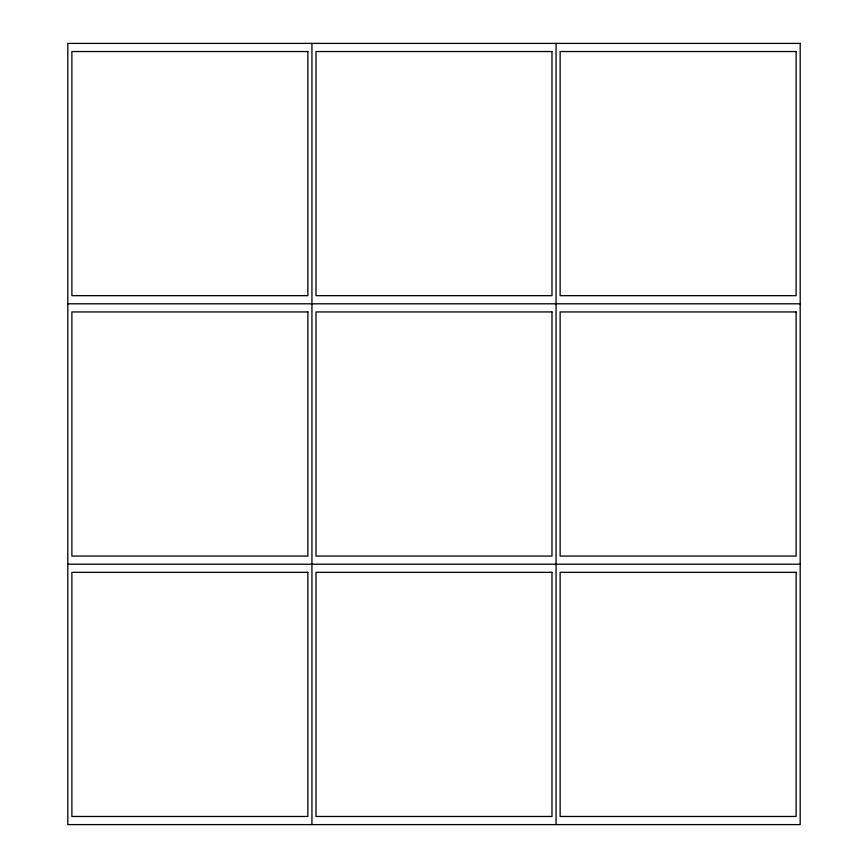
<?xml version="1.0" encoding="UTF-8"?>
<svg xmlns="http://www.w3.org/2000/svg" width="868" height="868" viewBox="0 0 868 868"><rect width="100%" height="100%" fill="white"/><g stroke="black" fill="none" stroke-linecap="round" stroke-linejoin="round"><path stroke-width="1.3" d="M67.812 303.8L800.188 303.8M67.812 564.2L800.188 564.2M556.062 43.4L556.062 824.6M311.938 43.4L311.938 824.6M800.188 43.4L67.812 43.4L67.812 824.6L800.188 824.6L800.188 43.4M307.869 51.538L71.881 51.538L71.881 295.662L307.869 295.662L307.869 51.538M551.994 51.538L316.006 51.538L316.006 295.662L551.994 295.662L551.994 51.538M796.119 51.538L560.131 51.538L560.131 295.662L796.119 295.662L796.119 51.538M307.869 311.938L71.881 311.938L71.881 556.062L307.869 556.062L307.869 311.938M551.994 311.938L316.006 311.938L316.006 556.062L551.994 556.062L551.994 311.938M796.119 311.938L560.131 311.938L560.131 556.062L796.119 556.062L796.119 311.938M307.869 572.337L71.881 572.337L71.881 816.462L307.869 816.462L307.869 572.337M551.994 572.337L316.006 572.337L316.006 816.462L551.994 816.462L551.994 572.337M796.119 572.337L560.131 572.337L560.131 816.462L796.119 816.462L796.119 572.337"/></g></svg>
